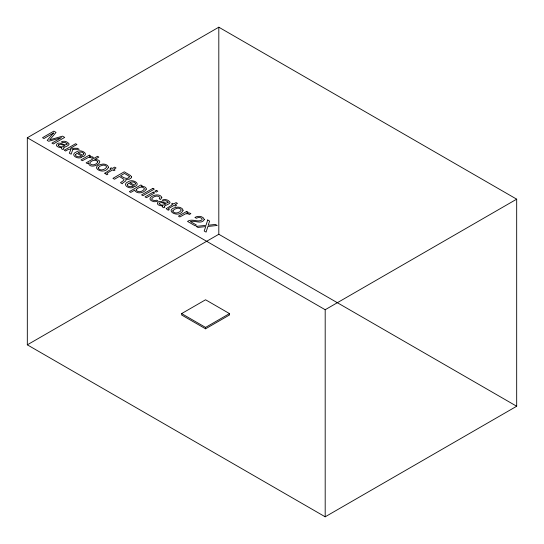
<?xml version="1.0" encoding="UTF-8"?>
<svg xmlns="http://www.w3.org/2000/svg" width="544" height="544" viewBox="0 0 544 544"><rect width="100%" height="100%" fill="white"/><g stroke="black" fill="none" stroke-linecap="round" stroke-linejoin="round"><path stroke-width="0.82" d="M27.322 137.754L218.81 27.2L516.678 199.172L516.678 406.246L325.19 516.8L27.322 344.828L27.322 137.754L325.19 309.726L516.678 199.172M27.322 344.828L218.81 234.274L516.678 406.246M181.628 313.596L205.564 299.778L229.493 313.596L229.493 314.983L205.564 328.8L181.628 314.983L181.628 313.596L205.564 327.413L229.493 313.596M325.19 309.726L325.19 516.8M218.81 27.2L218.81 234.274M205.564 327.413L205.564 328.8M161.826 197.54L160.541 199.498L159.195 198.716L159.902 197.662L159.705 197.112C157.386 194.997 153.435 196.411 151.796 198.696A2.407 1.387 0 0 0 152.123 199.804L154.489 200.627L156.638 200.192L157.984 200.974L156.155 201.559A4.005 2.312 0 0 1 153.598 201.6C142.848 198.485 159.344 190.985 161.826 197.54M104.795 173.216L106.801 174.794L107.896 174.162L106.93 173.536L107.216 173.033L112.608 169.925L113.927 170.687L115.056 170.027L113.737 169.266L116.042 167.94L114.641 167.13L112.336 168.456L111.221 167.81L110.085 168.47L111.2 169.116L104.795 173.216M166.219 208.678L168.232 210.263L169.327 209.63L168.361 209.005L168.647 208.502L174.039 205.387L175.352 206.149L176.487 205.496L175.168 204.734L177.473 203.402L176.072 202.592L173.767 203.925L172.645 203.279L171.516 203.932L172.632 204.578L166.219 208.678M75.487 154.788C75.738 156.862 78.771 157.087 80.39 156.556L81.75 157.345C77.547 159.766 69.258 154.605 76.724 151.756C80.315 148.804 89.896 153.592 82.96 156.781L76.915 153.286L75.487 154.788M127.269 184.688C127.514 186.755 130.546 186.98 132.165 186.449L133.532 187.238C129.322 189.659 121.033 184.498 128.5 181.648C132.09 178.697 141.671 183.484 134.742 186.674L128.69 183.178L127.269 184.688M67.143 143.861L67.102 144.316C64.056 146.526 60.098 140.896 56.848 144.038C54.883 146.635 59.949 147.846 61.805 147.553L61.282 148.138L61.819 149.029L62.914 149.505L63.934 148.906C60.948 147.512 68.911 146.438 69.108 144.276L69.034 143.868C67.408 141.535 63.852 140.427 61.302 141.902L62.594 142.65L64.94 142.385L67.143 143.861M168.069 202.123L168.028 202.586C164.982 204.796 161.024 199.158 157.774 202.307C155.802 204.904 160.874 206.115 162.731 205.822L162.207 206.4L162.744 207.298L163.839 207.767L164.859 207.176C161.874 205.782 169.837 204.707 170.034 202.545L169.959 202.137C168.334 199.804 164.778 198.696 162.228 200.172L163.52 200.92L165.866 200.654L168.069 202.123M98.233 167.804L98.185 168.218C99.933 171.333 105.305 169.769 106.631 167.028L106.189 166.117L104.944 165.383A2.672 1.544 0 0 0 102.775 165.186L99.858 166.199L98.233 167.804M172.836 210.875L172.781 211.283C174.529 214.404 179.901 212.84 181.227 210.093L180.792 209.182L179.54 208.454A2.672 1.544 0 0 0 177.371 208.25L174.454 209.27L172.836 210.875M131.532 176.943L130.988 178.174L129.159 179.221L125.888 179.391L125.861 180.86L122.808 182.94L122.352 183.777L120.469 182.689L123.774 180.356L123.998 179.357L119.34 176.426L114.478 179.228L112.948 178.344L124.27 171.809L130.601 175.569L131.532 176.943M97.866 161.84C96.798 164.601 91.766 166.212 89.787 163.465L89.76 162.962C91.14 160.385 96.2 158.902 97.866 161.84M88.468 162.996C89.984 171.374 108.372 160.303 94.738 159.453L98.845 157.08L97.498 156.305L86.129 162.867L87.414 163.601L88.468 162.996M108.48 167.185C104.666 176.44 87.448 166.444 102.775 164.091A4.821 2.781 0 0 1 105.924 164.574L107.549 165.492L108.48 167.185M183.076 210.256C179.268 219.511 162.044 209.508 177.371 207.155A4.821 2.781 0 0 1 180.52 207.638L182.145 208.563L183.076 210.256M58.358 144.915L58.276 145.336C59.69 147.376 63.029 147.22 64.845 145.724L60.581 144.242L58.358 144.915M159.283 203.184L159.202 203.606C160.616 205.646 163.955 205.489 165.77 203.993L161.507 202.511L159.283 203.184M83.796 153.816L82.64 155.319L78.05 152.674C79.791 151.776 82.974 151.633 83.796 153.816M135.572 183.709L134.416 185.212L129.832 182.566C131.566 181.669 134.749 181.526 135.572 183.709M129.377 176.854C127.507 180.35 122.733 177.181 120.618 175.685L124.488 173.454L128.88 176.059L129.377 176.854M204.333 219.497C201.708 224.767 194.698 220.109 190.38 221.537L196.411 225.019L195.099 225.774L187.517 221.401C192.005 218.103 197.73 222.816 202.048 219.885L202.028 218.62L200.58 217.695L198.254 217.518L196.323 218.26L194.915 217.444C197.737 215.601 203.211 215.886 204.333 219.497M146.322 189.094C144.548 192.882 137.802 194.412 134.994 190.924L134.966 189.985L130.75 192.426L129.356 191.624L140.869 184.974L142.222 185.756L141.127 186.388C143.052 186.211 146.159 186.708 146.322 189.094M207.713 219.98L205.992 225.359L196.132 226.372L197.982 227.44L205.775 226.562L204.17 231.016L206.074 232.111L207.896 226.46L217.219 225.468L215.39 224.414L208.189 225.257L209.63 221.088L207.713 219.98M72.95 149.287L71.121 154.197L69.346 153.177L70.938 149.28L68.707 149.226L65.606 151.014L64.274 150.246L75.602 143.704L76.935 144.48L70.36 148.274L77.425 148.301L79.2 149.328L72.95 149.287M136.483 189.38L136.286 190.373C138.312 192.984 142.882 191.495 144.364 189.013L144.35 188.51C142.44 185.892 138.339 187.408 136.483 189.38M53.496 132.994L47.199 140.386L48.715 141.263L61.499 137.612L51.918 143.113L53.373 143.949L64.702 137.414L62.526 136.156L49.722 139.822L56.039 132.416L53.842 131.145L42.52 137.686L43.982 138.53L53.496 132.994M89.277 155.149L81.022 159.916L82.409 160.711L88.128 157.576L90.467 157.502L91.977 158.222L93.439 157.379L92.106 156.74L89.168 156.733L90.596 155.904L89.277 155.149M152.905 188.34L141.576 194.874L142.97 195.677L154.292 189.135L152.905 188.34M153.265 192.134L145.051 196.88L146.458 197.696L154.68 192.95L153.265 192.134M156.373 190.339L154.802 191.25L156.21 192.059L157.787 191.155L156.373 190.339M186.694 211.392L178.439 216.158L179.826 216.954L185.545 213.819L187.884 213.744L189.394 214.472L190.856 213.622L189.523 212.983L186.585 212.976L188.013 212.153L186.694 211.392"/></g></svg>
